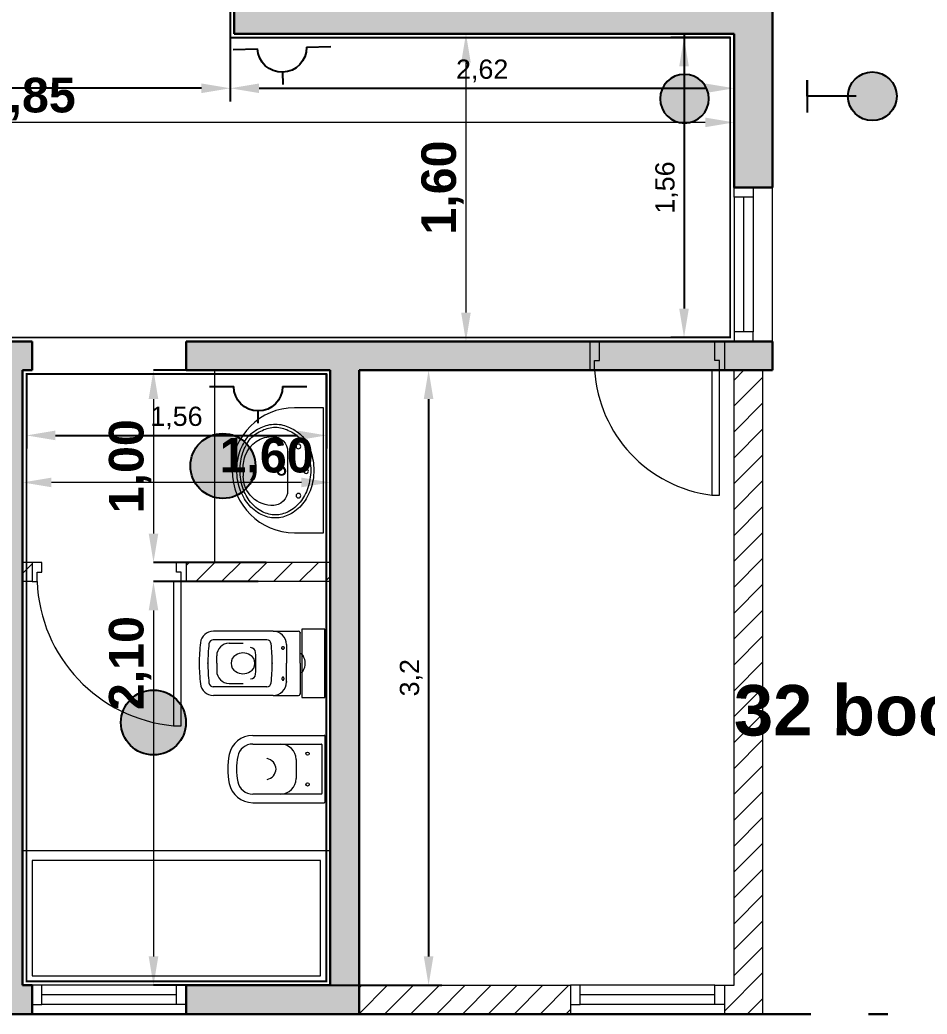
# Model space of a CAD drawing. Header units: millimetres. Extents: x 1434 to 1660, y 1457 to 1517.
# Drawn here: x 1529.64 to 1534.36, y 1487.09 to 1492.26 of the extents above; entities that cross this region are included whole.
import ezdxf

# ---------------------------------------------------------------- set-up
doc = ezdxf.new("R2010")
doc.units = ezdxf.units.MM
doc.linetypes.add('ACAD_ISO04W100', pattern=[30, 24, -3, 0, -3])
doc.linetypes.add('HIDDEN', pattern=[0.375, 0.25, -0.125])
for name, color, linetype, lineweight in [('0.1', 50, 'Continuous', 0), ('0.2', 40, 'Continuous', 20), ('0.3', 30, 'Continuous', 30), ('carpinterias', 140, 'Continuous', 9), ('cotas', 104, 'Continuous', 18), ('gris', 251, 'Continuous', 18), ('L.M.', 160, 'ACAD_ISO04W100', 30), ('madera', 35, 'Continuous', 18), ('muebles', 7, 'Continuous', 13), ('rojo muros', 232, 'Continuous', 18)]:
    doc.layers.add(name, color=color, linetype=linetype, lineweight=lineweight)
doc.layers.add('10-INST-ELEC-SIMB', color=6, linetype='Continuous')
doc.layers.add('2-Cotas Muros', color=7, linetype='Continuous')
doc.styles.add('ARIAL', font='ARIAL.TTF')
doc.styles.add('SANSSERIFBOLD', font='sasb____.pfb')
doc.styles.get("Standard").update_dxf_attribs({"font": 'ARIAL.TTF'})
doc.dimstyles.new('ISO-25', dxfattribs={"dimtxt": 2.5, "dimasz": 2.5, "dimexe": 1.25, "dimexo": 0.625, "dimtad": 1, "dimtxsty": 'Standard', "dimcen": 2.5, "dimadec": 0, "dimazin": 0, "dimtfac": 1, "dimtmove": 0, "dimatfit": 3, "dimfxl": 0, "dimarcsym": 0})
doc.dimstyles.new('mamp. cotas 1en100', dxfattribs={"dimtxt": 0.18, "dimasz": 0.15, "dimexe": 0.0685, "dimexo": 0, "dimgap": 0.03, "dimtad": 1, "dimtxsty": 'ARIAL', "dimcen": 2, "dimclrd": 250, "dimclre": 253, "dimadec": 0, "dimazin": 0, "dimtfac": 1, "dimtmove": 0, "dimatfit": 3, "dimfxl": 0, "dimarcsym": 0})

# ---------------------------------------------------------------- blocks, each defined once
blk = doc.blocks.new('i')
for p, q in [((1235.1346, 1802.349), (1235.3245, 1802.349)), ((1235.3245, 1802.349), (1235.5065, 1802.349)), ((1235.5095, 1802.346), (1235.5095, 1802.002)), ((1235.1346, 1802.304), (1235.4925, 1802.304)), ((1235.4945, 1802.302), (1235.4945, 1802.046)), ((1235.3595, 1802.224), (1235.3595, 1802.124)), ((1235.4925, 1802.044), (1235.1346, 1802.044)), ((1235.1346, 1801.999), (1235.3245, 1801.999)), ((1235.3245, 1801.999), (1235.5065, 1801.999))]:
    blk.add_line(p, q)
for centre in [(1235.4195, 1802.254), (1235.4195, 1802.094)]:
    blk.add_circle(centre, 0.0085)
for centre, radius, start, end in [((1235.1346, 1802.224), 0.125, 90, 168.5558), ((1235.5065, 1802.346), 0.003, 0, 90), ((1235.1346, 1802.224), 0.08, 90, 168.5558), ((1235.2795, 1802.224), 0.08, 0, 90), ((1235.4925, 1802.302), 0.002, 0, 90), ((1235.3815, 1802.174), 0.377, 168.5558, 191.4442), ((1235.3815, 1802.174), 0.332, 168.5558, 191.4442), ((1235.1995, 1802.1536), 0.075, 82.3942, 82.744), ((1235.1978, 1802.1714), 0.0578, 2.6193, 78.3941), ((1235.1978, 1802.1767), 0.0578, 281.6059, 357.3807), ((1235.1346, 1802.124), 0.125, 191.4442, 270), ((1235.1346, 1802.124), 0.08, 191.4442, 270), ((1235.1995, 1802.1944), 0.075, 277.256, 277.6058), ((1235.2795, 1802.124), 0.08, 270, 0), ((1235.4925, 1802.046), 0.002, 270, 0), ((1235.5065, 1802.002), 0.003, 270, 0)]:
    blk.add_arc(centre, radius, start, end)
blk = doc.blocks.new('in')
for p, q in [((1235.2759, 1801.7823), (1234.9655, 1801.7823)), ((1235.2759, 1801.7823), (1235.4083, 1801.7823)), ((1235.4164, 1801.615), (1235.4164, 1801.7741)), ((1235.2436, 1801.7374), (1234.9649, 1801.7374)), ((1235.0476, 1801.7194), (1235.1196, 1801.7194)), ((1235.3461, 1801.7121), (1235.3461, 1801.615)), ((1234.9828, 1801.615), (1234.9828, 1801.6546)), ((1234.9828, 1801.615), (1234.9828, 1801.5754)), ((1235.3461, 1801.5178), (1235.3461, 1801.615)), ((1235.4164, 1801.615), (1235.4164, 1801.4558)), ((1235.2436, 1801.4926), (1234.9649, 1801.4926)), ((1235.0476, 1801.5106), (1235.1196, 1801.5106)), ((1235.2759, 1801.4476), (1234.9655, 1801.4476)), ((1235.2759, 1801.4476), (1235.4083, 1801.4476))]:
    blk.add_line(p, q)
blk.add_lwpolyline([(1235.4256, 1801.7923), (1235.4256, 1801.4376), (1235.5455, 1801.4376), (1235.5455, 1801.7923)], close=True)
for points in [[(1235.3277, 1801.6872, -0.120573), (1235.3255, 1801.6878, -0.105064), (1235.3234, 1801.6895, -0.088664), (1235.3221, 1801.6919, -0.079761), (1235.3216, 1801.6949, -0.079761), (1235.3221, 1801.6979, -0.088664), (1235.3234, 1801.7003, -0.105064), (1235.3255, 1801.702, -0.120573), (1235.3277, 1801.7025, -0.120573)], [(1235.3277, 1801.7025, -0.135765), (1235.3296, 1801.702, -0.106933), (1235.3314, 1801.7003, -0.081683), (1235.3326, 1801.6979, -0.069843), (1235.333, 1801.6949, -0.069843), (1235.3326, 1801.6919, -0.081683), (1235.3314, 1801.6895, -0.106933), (1235.3296, 1801.6878, -0.135765), (1235.3277, 1801.6872, -0.135765)], [(1235.3277, 1801.5427, 0.120573), (1235.3255, 1801.5422, 0.105064), (1235.3234, 1801.5405, 0.088664), (1235.3221, 1801.5381, 0.079761), (1235.3216, 1801.5351, 0.079761), (1235.3221, 1801.5321, 0.088664), (1235.3234, 1801.5296, 0.105064), (1235.3255, 1801.528, 0.120573), (1235.3277, 1801.5274, 0.120573)], [(1235.3277, 1801.5274, 0.135765), (1235.3296, 1801.5279, 0.106933), (1235.3314, 1801.5296, 0.081683), (1235.3326, 1801.532, 0.069843), (1235.333, 1801.5351, 0.069843), (1235.3326, 1801.5381, 0.081683), (1235.3314, 1801.5405, 0.106933), (1235.3296, 1801.5422, 0.135765), (1235.3277, 1801.5427, 0.135765)]]:
    blk.add_lwpolyline(points, format="xyb")
for centre, radius, start, end in [((1234.9655, 1801.7145), 0.0678, 90, 173.5646), ((1235.2759, 1801.7121), 0.0702, 0, 90), ((1235.4083, 1801.7741), 0.00819, 0, 90), ((1235.8481, 1801.615), 0.9561, 173.5646, 180), ((1234.9654, 1801.7144), 0.023, 90, 173.5729), ((1235.2431, 1801.7144), 0.023, 6.4271, 90), ((1235.8463, 1801.615), 0.9094, 173.5729, 180), ((1235.0476, 1801.6546), 0.0648, 90, 180), ((1235.1585, 1801.6695), 0.027, 3.3632, 90), ((1234.2304, 1801.615), 0.9567, 0, 3.3632), ((1234.3621, 1801.615), 0.9094, 0, 6.4271), ((1235.1079, 1801.615), 0.0504, 121.4719, 180), ((1235.119, 1801.5999), 0.069, 89.562, 122.8418), ((1235.1201, 1801.5999), 0.069, 57.1582, 90.438), ((1235.1312, 1801.615), 0.0504, 0, 58.5281), ((1235.4156, 1801.6459), 0.0184, 28.8884, 87.2919), ((1235.3691, 1801.615), 0.0742, 327.5048, 32.4952), ((1235.8481, 1801.615), 0.9561, 180, 186.4354), ((1235.8463, 1801.615), 0.9094, 180, 186.4271), ((1235.0476, 1801.5754), 0.0648, 180, 270), ((1235.1079, 1801.615), 0.0504, 180, 238.5281), ((1235.119, 1801.63), 0.069, 237.1582, 270.438), ((1235.1201, 1801.63), 0.069, 269.562, 302.8418), ((1235.1312, 1801.615), 0.0504, 301.4719, 0), ((1234.2304, 1801.615), 0.9567, 356.6368, 0), ((1234.3621, 1801.615), 0.9094, 353.5729, 0), ((1235.4156, 1801.584), 0.0184, 272.7081, 331.1116), ((1235.1585, 1801.5604), 0.027, 270, 356.6368), ((1235.2759, 1801.5178), 0.0702, 270, 0), ((1234.9655, 1801.5154), 0.0678, 186.4354, 270), ((1234.9654, 1801.5155), 0.023, 186.4271, 270), ((1235.2431, 1801.5155), 0.023, 270, 353.5729), ((1235.4083, 1801.4558), 0.00819, 270, 0)]:
    blk.add_arc(centre, radius, start, end)
for p in [(1235.4164, 1801.7741), (1235.3221, 1801.6919), (1234.9369, 1801.615), (1235.2716, 1801.615), (1235.3461, 1801.5178), (1235.4164, 1801.4558)]:
    blk.add_point(p)
blk = doc.blocks.new('pil')
blk.add_line((1235.2625, 1804.1058), (1235.0625, 1804.1058))
for points in [[(1235.1665, 1803.8418, 0.080772), (1235.2637, 1803.8576, 0.089305), (1235.3419, 1803.9004, 0.110962), (1235.3886, 1803.9675, 0.119182), (1235.4065, 1804.0418, 0.119182), (1235.3886, 1804.116, 0.110962), (1235.3419, 1804.1832, 0.089305), (1235.2637, 1804.226, 0.080772), (1235.1665, 1804.2418, 0.080772), (1235.0694, 1804.226, 0.089305), (1234.9912, 1804.1832, 0.104793), (1234.9365, 1804.116, 0.119182), (1234.9185, 1804.0418, 0.119182), (1234.9365, 1803.9675, 0.104793), (1234.9912, 1803.9004, 0.089305), (1235.0694, 1803.8576, 0.080772)], [(1235.1665, 1803.8578, 0.080772), (1235.2586, 1803.8728, 0.088756), (1235.3315, 1803.9125, 0.11126), (1235.374, 1803.9742, 0.120398), (1235.3905, 1804.0418, 0.120398), (1235.374, 1804.1093, 0.11126), (1235.3315, 1804.1711, 0.088756), (1235.2586, 1804.2108, 0.080772), (1235.1665, 1804.2258, 0.080772), (1235.0745, 1804.2108, 0.089305), (1235.0012, 1804.1707, 0.104793), (1234.9507, 1804.1087, 0.119182), (1234.9345, 1804.0418, 0.119182), (1234.9507, 1803.9748, 0.104793), (1235.0012, 1803.9128, 0.089305), (1235.0745, 1803.8728, 0.080772)]]:
    blk.add_lwpolyline(points, format="xyb", close=True)
for points in [[(1235.1625, 1803.8738, -0.02495), (1235.1352, 1803.8748, -0.088119)], [(1235.1625, 1803.8738, 0.072856), (1235.2415, 1803.8842, 0.088119)]]:
    blk.add_lwpolyline(points, format="xyb")
for centre, radius in [((1235.1625, 1804.2018), 0.012), ((1235.0345, 1804.1618), 0.012), ((1235.2905, 1804.1618), 0.012), ((1235.1625, 1804.0738), 0.0219), ((1235.1625, 1804.0738), 0.0179)]:
    blk.add_circle(centre, radius)
for centre, radius, start, end in [((1235.0625, 1804.0258), 0.08, 90, 180), ((1235.2625, 1804.0258), 0.08, 0, 90), ((1235.1366, 1804.0285), 0.1538, 177.9004, 269.4552), ((1235.1885, 1804.0285), 0.1538, 290.171, 2.0996)]:
    blk.add_arc(centre, radius, start, end)
blk = doc.blocks.new('*D22')
at = {"layer": 'cotas', "color": 0, "linetype": 'Continuous', "lineweight": -2}
for p, q in [((1530.8803, 1489.3359), (1530.3358, 1489.3359)), ((1530.9226, 1487.2359), (1530.3358, 1487.2359))]:
    blk.add_line(p, q, dxfattribs=at)
at = {"layer": 'cotas', "color": 0, "linetype": 'Continuous', "lineweight": 9}
blk.add_line((1530.3358, 1489.1859), (1530.3358, 1487.3859), dxfattribs=at)
at = {"layer": 'cotas', "color": 0, "linetype": 'Continuous'}
for points in [[(1530.3108, 1489.1859), (1530.3608, 1489.1859), (1530.3358, 1489.3359)], [(1530.3108, 1487.3859), (1530.3608, 1487.3859), (1530.3358, 1487.2359)]]:
    blk.add_solid(points, dxfattribs=at)
at = {"layer": 'Defpoints', "color": 0, "linetype": 'Continuous'}
for p in [(1530.8803, 1489.3359), (1530.3358, 1487.2359), (1530.9226, 1487.2359)]:
    blk.add_point(p, dxfattribs=at)
at = {"layer": 'cotas', "linetype": 'Continuous', "insert": (1530.2142, 1488.9119), "char_height": 0.18, "attachment_point": 5, "rotation": 90, "style": 'SANSSERIFBOLD'}
blk.add_mtext('2,10', dxfattribs=at)
blk = doc.blocks.new('*D23')
at = {"layer": 'cotas', "color": 0, "linetype": 'Continuous', "lineweight": -2}
for p, q in [((1530.8803, 1490.4359), (1530.3358, 1490.4359)), ((1530.9226, 1489.4359), (1530.3358, 1489.4359))]:
    blk.add_line(p, q, dxfattribs=at)
at = {"layer": 'cotas', "color": 0, "linetype": 'Continuous', "lineweight": 9}
blk.add_line((1530.3358, 1490.2859), (1530.3358, 1489.5859), dxfattribs=at)
at = {"layer": 'cotas', "color": 0, "linetype": 'Continuous'}
for points in [[(1530.3108, 1490.2859), (1530.3608, 1490.2859), (1530.3358, 1490.4359)], [(1530.3108, 1489.5859), (1530.3608, 1489.5859), (1530.3358, 1489.4359)]]:
    blk.add_solid(points, dxfattribs=at)
at = {"layer": 'Defpoints', "color": 0, "linetype": 'Continuous'}
for p in [(1530.8803, 1490.4359), (1530.3358, 1489.4359), (1530.9226, 1489.4359)]:
    blk.add_point(p, dxfattribs=at)
at = {"layer": 'cotas', "linetype": 'Continuous', "insert": (1530.2142, 1489.9359), "char_height": 0.18, "attachment_point": 5, "rotation": 90, "style": 'SANSSERIFBOLD'}
blk.add_mtext('1,00', dxfattribs=at)
blk = doc.blocks.new('*D24')
at = {"layer": 'cotas', "color": 0, "linetype": 'Continuous', "lineweight": -2}
for p, q in [((1532.5054, 1492.1859), (1531.961, 1492.1859)), ((1532.5478, 1490.5859), (1531.961, 1490.5859))]:
    blk.add_line(p, q, dxfattribs=at)
at = {"layer": 'cotas', "color": 0, "linetype": 'Continuous', "lineweight": 9}
blk.add_line((1531.961, 1492.0359), (1531.961, 1490.7359), dxfattribs=at)
at = {"layer": 'cotas', "color": 0, "linetype": 'Continuous'}
for points in [[(1531.936, 1492.0359), (1531.986, 1492.0359), (1531.961, 1492.1859)], [(1531.936, 1490.7359), (1531.986, 1490.7359), (1531.961, 1490.5859)]]:
    blk.add_solid(points, dxfattribs=at)
at = {"layer": 'Defpoints', "color": 0, "linetype": 'Continuous'}
for p in [(1532.5054, 1492.1859), (1531.961, 1490.5859), (1532.5478, 1490.5859)]:
    blk.add_point(p, dxfattribs=at)
at = {"layer": 'cotas', "linetype": 'Continuous', "insert": (1531.8393, 1491.3859), "char_height": 0.18, "attachment_point": 5, "rotation": 90, "style": 'SANSSERIFBOLD'}
blk.add_mtext('1,60', dxfattribs=at)
blk = doc.blocks.new('*D27')
at = {"layer": 'cotas', "color": 0, "linetype": 'Continuous', "lineweight": -2}
for p, q in [((1527.5053, 1491.3859), (1527.5053, 1491.7249)), ((1533.3553, 1491.578), (1533.3553, 1491.7249))]:
    blk.add_line(p, q, dxfattribs=at)
at = {"layer": 'cotas', "color": 0, "linetype": 'Continuous', "lineweight": 9}
blk.add_line((1533.2053, 1491.7249), (1527.6553, 1491.7249), dxfattribs=at)
at = {"layer": 'cotas', "color": 0, "linetype": 'Continuous'}
for points in [[(1527.6553, 1491.7499), (1527.6553, 1491.6999), (1527.5053, 1491.7249)], [(1533.2053, 1491.7499), (1533.2053, 1491.6999), (1533.3553, 1491.7249)]]:
    blk.add_solid(points, dxfattribs=at)
at = {"layer": 'Defpoints', "color": 0, "linetype": 'Continuous'}
for p in [(1527.5053, 1491.7249), (1533.3553, 1491.578), (1527.5053, 1491.3859)]:
    blk.add_point(p, dxfattribs=at)
at = {"layer": 'cotas', "linetype": 'Continuous', "insert": (1529.6867, 1491.8465), "char_height": 0.18, "attachment_point": 5, "style": 'SANSSERIFBOLD'}
blk.add_mtext('5,85', dxfattribs=at)
blk = doc.blocks.new('*D30')
at = {"layer": 'cotas', "color": 0, "linetype": 'Continuous', "lineweight": -2}
for p, q in [((1529.6553, 1489.5868), (1529.6553, 1489.8518)), ((1531.2553, 1489.7126), (1531.2553, 1489.8518))]:
    blk.add_line(p, q, dxfattribs=at)
at = {"layer": 'cotas', "color": 0, "linetype": 'Continuous', "lineweight": 9}
blk.add_line((1531.1053, 1489.8518), (1529.8053, 1489.8518), dxfattribs=at)
at = {"layer": 'cotas', "color": 0, "linetype": 'Continuous'}
for points in [[(1529.8053, 1489.8768), (1529.8053, 1489.8268), (1529.6553, 1489.8518)], [(1531.1053, 1489.8768), (1531.1053, 1489.8268), (1531.2553, 1489.8518)]]:
    blk.add_solid(points, dxfattribs=at)
at = {"layer": 'Defpoints', "color": 0, "linetype": 'Continuous'}
for p in [(1529.6553, 1489.8518), (1531.2553, 1489.7126), (1529.6553, 1489.5868)]:
    blk.add_point(p, dxfattribs=at)
at = {"layer": 'cotas', "linetype": 'Continuous', "insert": (1530.924, 1489.9734), "char_height": 0.18, "attachment_point": 5, "style": 'SANSSERIFBOLD'}
blk.add_mtext('1,60', dxfattribs=at)
blk = doc.blocks.new('SEPLN523')
at = {"color": 0}
blk.add_line((0.0009, 0.2926), (0.0009, 0.2081), dxfattribs=at)
at = {"color": 0, "linetype": 'Continuous'}
for p, q in [((-0.3371, 0.0391), (-0.1681, 0.0391)), ((0.1699, 0.0391), (0.3389, 0.0391))]:
    blk.add_line(p, q, dxfattribs=at)
blk.add_arc((0.0009, 0.0391), 0.169, 0, 180, dxfattribs=at)
blk = doc.blocks.new('SEPLN504')
at = {"color": 0, "const_width": 0.169}
blk.add_lwpolyline([(-0.0819, 0.0121, 1), (0.0871, 0.0121, 1)], format="xyb", close=True, dxfattribs=at)
at = {"color": 0}
blk.add_circle((0.0026, 0.0121), 0.169, dxfattribs=at)
blk = doc.blocks.new('SEPLN502')
at = {"color": 0}
for p, q in [((0, 0.2535), (0, 0)), ((-0.0845, 0), (0.0845, 0)), ((0, 0), (-0.0845, 0))]:
    blk.add_line(p, q, dxfattribs=at)
at = {"color": 0, "const_width": 0.12675}
blk.add_lwpolyline([(-0.063375, 0.338, 1), (0.063375, 0.338, 1)], format="xyb", close=True, dxfattribs=at)
at = {"color": 0}
blk.add_circle((0, 0.338), 0.12675, dxfattribs=at)
blk = doc.blocks.new('*D76')
at = {"layer": '2-Cotas Muros', "color": 253, "lineweight": -2}
for p, q in [((1529.6753, 1490.4159), (1529.6753, 1490.028)), ((1531.2353, 1490.4159), (1531.2353, 1490.028))]:
    blk.add_line(p, q, dxfattribs=at)
at = {"layer": '2-Cotas Muros', "color": 250, "lineweight": -2}
blk.add_line((1529.8253, 1490.0965), (1531.0853, 1490.0965), dxfattribs=at)
at = {"layer": '2-Cotas Muros', "color": 250}
for points in [[(1529.8253, 1490.1215), (1529.8253, 1490.0715), (1529.6753, 1490.0965)], [(1531.0853, 1490.1215), (1531.0853, 1490.0715), (1531.2353, 1490.0965)]]:
    blk.add_solid(points, dxfattribs=at)
at = {"layer": 'Defpoints', "color": 0}
for p in [(1529.6753, 1490.4159), (1531.2353, 1490.4159), (1531.2353, 1490.0965)]:
    blk.add_point(p, dxfattribs=at)
at = {"layer": '2-Cotas Muros', "color": 0, "insert": (1530.4553, 1490.1866), "char_height": 0.1, "attachment_point": 5, "style": 'ARIAL'}
blk.add_mtext('1,56', dxfattribs=at)
blk = doc.blocks.new('*D77')
at = {"layer": '2-Cotas Muros', "color": 253, "lineweight": -2}
for p, q in [((1531.4053, 1490.4359), (1531.8351, 1490.4359)), ((1531.2553, 1487.2359), (1531.8351, 1487.2359))]:
    blk.add_line(p, q, dxfattribs=at)
at = {"layer": '2-Cotas Muros', "color": 250, "lineweight": -2}
blk.add_line((1531.7666, 1490.2859), (1531.7666, 1487.3859), dxfattribs=at)
at = {"layer": '2-Cotas Muros', "color": 250}
for points in [[(1531.7416, 1490.2859), (1531.7916, 1490.2859), (1531.7666, 1490.4359)], [(1531.7416, 1487.3859), (1531.7916, 1487.3859), (1531.7666, 1487.2359)]]:
    blk.add_solid(points, dxfattribs=at)
at = {"layer": 'Defpoints', "color": 0}
for p in [(1531.4053, 1490.4359), (1531.2553, 1487.2359), (1531.7666, 1487.2359)]:
    blk.add_point(p, dxfattribs=at)
at = {"layer": '2-Cotas Muros', "color": 0, "insert": (1531.6765, 1488.8359), "char_height": 0.1, "attachment_point": 5, "rotation": 90, "style": 'ARIAL'}
blk.add_mtext('3,2', dxfattribs=at)
blk = doc.blocks.new('*D78')
at = {"layer": '2-Cotas Muros', "color": 253, "lineweight": -2}
for p, q in [((1530.7353, 1492.1659), (1530.7353, 1491.8339)), ((1533.3553, 1492.1859), (1533.3553, 1491.8339))]:
    blk.add_line(p, q, dxfattribs=at)
at = {"layer": '2-Cotas Muros', "color": 250, "lineweight": -2}
blk.add_line((1530.8853, 1491.9024), (1533.2053, 1491.9024), dxfattribs=at)
at = {"layer": '2-Cotas Muros', "color": 250}
for points in [[(1530.8853, 1491.9274), (1530.8853, 1491.8774), (1530.7353, 1491.9024)], [(1533.2053, 1491.9274), (1533.2053, 1491.8774), (1533.3553, 1491.9024)]]:
    blk.add_solid(points, dxfattribs=at)
at = {"layer": 'Defpoints', "color": 0}
for p in [(1530.7353, 1492.1659), (1533.3553, 1492.1859), (1533.3553, 1491.9024)]:
    blk.add_point(p, dxfattribs=at)
at = {"layer": '2-Cotas Muros', "color": 0, "insert": (1532.0453, 1491.9925), "char_height": 0.1, "attachment_point": 5, "style": 'ARIAL'}
blk.add_mtext('2,62', dxfattribs=at)
blk = doc.blocks.new('*D79')
at = {"layer": '2-Cotas Muros', "color": 253, "lineweight": -2}
for p, q in [((1533.3353, 1492.1659), (1533.0267, 1492.1659)), ((1533.3353, 1490.6059), (1533.0267, 1490.6059))]:
    blk.add_line(p, q, dxfattribs=at)
at = {"layer": '2-Cotas Muros', "color": 250, "lineweight": -2}
blk.add_line((1533.0952, 1492.0159), (1533.0952, 1490.7559), dxfattribs=at)
at = {"layer": '2-Cotas Muros', "color": 250}
for points in [[(1533.0702, 1492.0159), (1533.1202, 1492.0159), (1533.0952, 1492.1659)], [(1533.0702, 1490.7559), (1533.1202, 1490.7559), (1533.0952, 1490.6059)]]:
    blk.add_solid(points, dxfattribs=at)
at = {"layer": 'Defpoints', "color": 0}
for p in [(1533.3353, 1492.1659), (1533.0952, 1490.6059), (1533.3353, 1490.6059)]:
    blk.add_point(p, dxfattribs=at)
at = {"layer": '2-Cotas Muros', "color": 0, "insert": (1533.0051, 1491.3859), "char_height": 0.1, "attachment_point": 5, "rotation": 90, "style": 'ARIAL'}
blk.add_mtext('1,56', dxfattribs=at)
blk = doc.blocks.new('*D80')
at = {"layer": '2-Cotas Muros', "color": 253, "lineweight": -2}
for p, q in [((1527.5253, 1492.1659), (1527.5253, 1491.8339)), ((1530.7353, 1492.1659), (1530.7353, 1491.8339))]:
    blk.add_line(p, q, dxfattribs=at)
at = {"layer": '2-Cotas Muros', "color": 250, "lineweight": -2}
blk.add_line((1530.5853, 1491.9024), (1527.6753, 1491.9024), dxfattribs=at)
at = {"layer": '2-Cotas Muros', "color": 250}
for points in [[(1527.6753, 1491.9274), (1527.6753, 1491.8774), (1527.5253, 1491.9024)], [(1530.5853, 1491.9274), (1530.5853, 1491.8774), (1530.7353, 1491.9024)]]:
    blk.add_solid(points, dxfattribs=at)
at = {"layer": 'Defpoints', "color": 0}
for p in [(1527.5253, 1492.1659), (1530.7353, 1492.1659), (1527.5253, 1491.9024)]:
    blk.add_point(p, dxfattribs=at)
at = {"layer": '2-Cotas Muros', "color": 0, "insert": (1529.1303, 1491.9925), "char_height": 0.1, "attachment_point": 5, "style": 'ARIAL'}
blk.add_mtext('3,21', dxfattribs=at)

msp = doc.modelspace()

# ---------------------------------------------------------------- hatches: boundary and pattern name
at = {"layer": 'gris'}
h = msp.add_hatch(dxfattribs=at)
h.set_pattern_fill('LINE', color=256, scale=0.03, angle=45, style=0)
h.paths.add_polyline_path([(1533.50526, 1490.4359), (1533.35526, 1490.4359), (1533.35526, 1487.2359), (1533.30526, 1487.2359), (1533.30526, 1487.0859), (1533.50526, 1487.0859)])
h.paths.add_polyline_path([(1532.50526, 1487.2359), (1531.40526, 1487.2359), (1531.40526, 1487.0859), (1532.50526, 1487.0859)])
h = msp.add_hatch(dxfattribs=at)
h.set_pattern_fill('LINE', color=10, scale=0.03, angle=45, style=0)
h.paths.add_polyline_path([(1531.25526, 1489.4359), (1530.50526, 1489.4359), (1530.50526, 1489.3359), (1531.25526, 1489.3359)])
h.paths.add_polyline_path([(1529.70526, 1489.4359), (1529.65526, 1489.4359), (1529.65526, 1489.3359), (1529.70526, 1489.3359)])
at = {"layer": 'rojo muros'}
h = msp.add_hatch(color=256, dxfattribs=at)
h.paths.add_polyline_path([(1533.05526, 1495.5359), (1532.80526, 1495.5359), (1532.80526, 1495.3359), (1532.85526, 1495.3359), (1532.85526, 1495.2859), (1533.05526, 1495.2859)])
h.paths.add_polyline_path([(1533.55526, 1490.5859), (1533.30526, 1490.5859), (1533.30526, 1490.4359), (1533.55526, 1490.4359)])
h.paths.add_polyline_path([(1533.30526, 1490.5859), (1533.25526, 1490.5859), (1533.25526, 1490.4859), (1533.28026, 1490.4859), (1533.28026, 1490.4359), (1533.30526, 1490.4359)])
h.paths.add_polyline_path([(1533.25526, 1490.5859), (1532.65526, 1490.5859), (1532.65526, 1490.4859), (1532.63026, 1490.4859), (1532.63026, 1490.4359), (1533.28026, 1490.4359), (1533.28026, 1490.4859), (1533.25526, 1490.4859)])
h.paths.add_polyline_path([(1532.65526, 1490.5859), (1532.60526, 1490.5859), (1532.60526, 1490.4359), (1532.63026, 1490.4359), (1532.63026, 1490.4859), (1532.65526, 1490.4859)])
h.paths.add_polyline_path([(1532.60526, 1490.5859), (1530.50526, 1490.5859), (1530.50526, 1490.4359), (1531.25526, 1490.4359), (1531.25526, 1487.2359), (1530.50526, 1487.2359), (1530.50526, 1487.0859), (1531.40526, 1487.0859), (1531.40526, 1490.4359), (1532.60526, 1490.4359)])
h.paths.add_polyline_path([(1529.65526, 1490.4359), (1529.70526, 1490.4359), (1529.70526, 1490.5859), (1528.35526, 1490.5859), (1528.35526, 1490.4359), (1529.50526, 1490.4359), (1529.50526, 1487.4359), (1528.78026, 1487.4359), (1528.78026, 1487.2859), (1529.50526, 1487.2859), (1529.50526, 1487.0859), (1529.70526, 1487.0859), (1529.70526, 1487.2359), (1529.65526, 1487.2359)])
h.paths.add_polyline_path([(1527.98026, 1487.4359), (1527.55526, 1487.4359), (1527.55526, 1488.4359), (1527.40526, 1488.4359), (1527.40526, 1487.2859), (1527.98026, 1487.2859)])
h.paths.add_polyline_path([(1527.55526, 1490.5859), (1523.35526, 1490.5859), (1523.35159, 1490.68136), (1523.15159, 1490.68136), (1523.15526, 1490.3859), (1527.40526, 1490.3859), (1527.40526, 1489.3359), (1527.55526, 1489.3359), (1527.55526, 1490.3859)])
h.paths.add_polyline_path([(1523.35526, 1494.4859), (1523.15526, 1494.4859), (1523.15526, 1491.48136), (1523.35159, 1491.48136)])
h.paths.add_polyline_path([(1524.10526, 1495.5359), (1523.15526, 1495.5359), (1523.15526, 1495.2859), (1523.35526, 1495.2859), (1523.35526, 1495.3359), (1524.10526, 1495.3359)])
h.paths.add_polyline_path([(1527.75526, 1495.5359), (1526.50526, 1495.5359), (1526.50526, 1495.3359), (1527.75526, 1495.3359)])
h.paths.add_polyline_path([(1530.80526, 1495.5359), (1530.15526, 1495.5359), (1530.15526, 1495.3359), (1530.80526, 1495.3359)])
h.paths.add_polyline_path([(1532.85526, 1493.21276), (1533.05526, 1493.21276), (1533.05526, 1494.7359), (1532.85526, 1494.7359)])
h.paths.add_polyline_path([(1533.55526, 1492.3359), (1530.75526, 1492.3359), (1530.75526, 1492.1859), (1533.35526, 1492.1859), (1533.35526, 1491.3859), (1533.55526, 1491.3859)])

# ---------------------------------------------------------------- linework, layer by layer
at = {"layer": '0.1'}
for p, q in [((1533.55526, 1490.5859), (1533.55526, 1491.3859)), ((1529.70526, 1487.0859), (1530.50526, 1487.0859))]:
    msp.add_line(p, q, dxfattribs=at)
at = {"layer": '0.2', "color": 10}
for p, q in [((1529.70526, 1489.4359), (1529.65526, 1489.4359)), ((1529.70526, 1489.4359), (1529.70526, 1489.3359)), ((1530.50526, 1489.4359), (1530.50526, 1489.3359)), ((1531.25526, 1489.4359), (1530.50526, 1489.4359)), ((1529.70526, 1489.3359), (1529.65526, 1489.3359)), ((1531.25526, 1489.3359), (1530.50526, 1489.3359))]:
    msp.add_line(p, q, dxfattribs=at)
at = {"layer": '0.2'}
msp.add_line((1531.25526, 1487.9359), (1529.65526, 1487.9359), dxfattribs=at)
msp.add_lwpolyline([(1531.06958, 1489.5902), (1531.21958, 1489.5902), (1531.21958, 1490.2402), (1531.06958, 1490.2402)], dxfattribs=at)
msp.add_lwpolyline([(1531.20526, 1487.8859), (1529.70526, 1487.8859), (1529.70526, 1487.2859), (1531.20526, 1487.2859)], close=True, dxfattribs=at)
msp.add_arc((1531.06958, 1489.9152), 0.325, 90, 270, dxfattribs=at)
at = {"layer": '0.3'}
for p, q in [((1530.75526, 1492.1859), (1530.75526, 1492.3359)), ((1533.55526, 1491.3859), (1533.55526, 1492.3359)), ((1533.35526, 1492.1859), (1530.75526, 1492.1859)), ((1533.35526, 1491.3859), (1533.35526, 1492.1859)), ((1533.55526, 1491.3859), (1533.35526, 1491.3859)), ((1529.70526, 1490.5859), (1528.35526, 1490.5859)), ((1529.70526, 1490.4359), (1529.70526, 1490.5859)), ((1533.55526, 1490.5859), (1530.50526, 1490.5859)), ((1530.50526, 1490.5859), (1530.50526, 1490.4359)), ((1533.55526, 1490.4359), (1533.55526, 1490.5859)), ((1529.70526, 1490.4359), (1529.65526, 1490.4359)), ((1529.65526, 1487.2359), (1529.65526, 1490.4359)), ((1531.25526, 1490.4359), (1530.50526, 1490.4359)), ((1531.25526, 1487.2359), (1531.25526, 1490.4359)), ((1533.55526, 1490.4359), (1531.40526, 1490.4359)), ((1531.40526, 1487.0859), (1531.40526, 1490.4359)), ((1529.70526, 1487.2359), (1529.65526, 1487.2359)), ((1529.70526, 1487.2359), (1529.70526, 1487.0859)), ((1531.25526, 1487.2359), (1530.50526, 1487.2359)), ((1530.50526, 1487.2359), (1530.50526, 1487.0859)), ((1529.50526, 1487.0859), (1529.70526, 1487.0859)), ((1531.40526, 1487.0859), (1530.50526, 1487.0859))]:
    msp.add_line(p, q, dxfattribs=at)
at = {"layer": '2-Cotas Muros', "color": 26, "linetype": 'HIDDEN', "ltscale": 0.8, "const_width": 0.01}
for points in [[(1527.52526, 1495.3159), (1527.52526, 1490.6059), (1533.33526, 1490.6059), (1533.33526, 1492.1659), (1530.73526, 1492.1659), (1530.73526, 1492.3559), (1532.83526, 1492.3559), (1532.83526, 1495.3159)], [(1529.67526, 1490.4159), (1531.23526, 1490.4159), (1531.23526, 1487.2559), (1529.67526, 1487.2559)]]:
    msp.add_lwpolyline(points, close=True, dxfattribs=at)
at = {"layer": 'carpinterias'}
for p, q in [((1533.35526, 1491.3359), (1533.35526, 1490.6359)), ((1533.40526, 1491.3359), (1533.40526, 1490.6359)), ((1533.45526, 1491.3359), (1533.45526, 1490.6359)), ((1530.45526, 1487.2359), (1529.75526, 1487.2359)), ((1530.45526, 1487.1859), (1529.75526, 1487.1859)), ((1530.45526, 1487.1359), (1529.75526, 1487.1359))]:
    msp.add_line(p, q, dxfattribs=at)
for points in [[(1533.35526, 1491.3359), (1533.35526, 1491.3859), (1533.45526, 1491.3859), (1533.45526, 1491.3359)], [(1533.35526, 1490.6359), (1533.35526, 1490.5859), (1533.45526, 1490.5859), (1533.45526, 1490.6359)], [(1529.75526, 1487.2359), (1529.70526, 1487.2359), (1529.70526, 1487.1359), (1529.75526, 1487.1359)], [(1530.45526, 1487.2359), (1530.50526, 1487.2359), (1530.50526, 1487.1359), (1530.45526, 1487.1359)]]:
    msp.add_lwpolyline(points, close=True, dxfattribs=at)
at = {"layer": 'gris'}
for p, q in [((1533.35526, 1487.2359), (1533.35526, 1490.4359)), ((1533.50526, 1487.0859), (1533.50526, 1490.4359)), ((1531.40526, 1487.2359), (1532.50526, 1487.2359)), ((1532.50526, 1487.2359), (1532.50526, 1487.0859)), ((1533.25526, 1487.2359), (1532.55526, 1487.2359)), ((1533.30526, 1487.2359), (1533.30526, 1487.0859)), ((1533.30526, 1487.2359), (1533.35526, 1487.2359)), ((1533.25526, 1487.1859), (1532.55526, 1487.1859)), ((1533.25526, 1487.1359), (1532.55526, 1487.1359)), ((1531.40526, 1487.0859), (1532.50526, 1487.0859)), ((1532.50526, 1487.0859), (1533.30526, 1487.0859)), ((1533.50526, 1487.0859), (1533.30526, 1487.0859))]:
    msp.add_line(p, q, dxfattribs=at)
for points in [[(1532.60526, 1490.5859), (1532.60526, 1490.4359), (1532.63026, 1490.4359), (1532.63026, 1490.4859), (1532.65526, 1490.4859), (1532.65526, 1490.5859), (1532.60526, 1490.5859)], [(1533.30526, 1490.5859), (1533.30526, 1490.4359), (1533.28026, 1490.4359), (1533.28026, 1490.4859), (1533.25526, 1490.4859), (1533.25526, 1490.5859), (1533.30526, 1490.5859)]]:
    msp.add_lwpolyline(points, dxfattribs=at)
for points in [[(1533.28026, 1489.7859), (1533.28026, 1490.4359), (1533.24026, 1490.4359), (1533.24026, 1489.7859)], [(1532.55526, 1487.2359), (1532.50526, 1487.2359), (1532.50526, 1487.1359), (1532.55526, 1487.1359)], [(1533.25526, 1487.2359), (1533.30526, 1487.2359), (1533.30526, 1487.1359), (1533.25526, 1487.1359)]]:
    msp.add_lwpolyline(points, close=True, dxfattribs=at)
msp.add_arc((1533.32789, 1490.47938), 0.69899, 183.56596, 262.79743, dxfattribs=at)
at = {"layer": 'L.M.', "color": 253, "ltscale": 0.1}
msp.add_line((1539.95526, 1487.0859), (1517.95526, 1487.0859), dxfattribs=at)
at = {"layer": 'madera'}
msp.add_line((1530.65526, 1489.4359), (1530.65526, 1490.4359), dxfattribs=at)
for points in [[(1529.70526, 1489.4359), (1529.70526, 1489.3359), (1529.73026, 1489.3359), (1529.73026, 1489.3859), (1529.75526, 1489.3859), (1529.75526, 1489.4359), (1529.70526, 1489.4359)], [(1530.50526, 1489.4359), (1530.50526, 1489.3359), (1530.48026, 1489.3359), (1530.48026, 1489.3859), (1530.45526, 1489.3859), (1530.45526, 1489.4359), (1530.50526, 1489.4359)]]:
    msp.add_lwpolyline(points, dxfattribs=at)
msp.add_lwpolyline([(1530.48026, 1488.5859), (1530.48026, 1489.3359), (1530.44026, 1489.3359), (1530.44026, 1488.5859)], close=True, dxfattribs=at)
msp.add_arc((1530.51448, 1489.36724), 0.78485, 182.28785, 264.57344, dxfattribs=at)

# ---------------------------------------------------------------- block references
at = {"layer": '10-INST-ELEC-SIMB', "xscale": -1, "rotation": 179.9999999999349}
msp.add_blockref('SEPLN502', (1533.09751, 1492.1859), dxfattribs=at)
at = {"layer": '10-INST-ELEC-SIMB', "xscale": -0.75, "yscale": 0.75, "zscale": 0.75}
for p, rotation in [((1531.00262, 1492.14166), 181.7891849151309), ((1530.87976, 1490.37985), 180)]:
    msp.add_blockref('SEPLN523', p, dxfattribs=dict(at, rotation=rotation))
at = {"layer": '10-INST-ELEC-SIMB', "rotation": 270}
msp.add_blockref('SEPLN502', (1533.7365, 1491.8609), dxfattribs=at)
at = {"layer": '10-INST-ELEC-SIMB'}
for p in [(1530.6943, 1489.92535), (1530.33315, 1488.59091)]:
    msp.add_blockref('SEPLN504', p, dxfattribs=at)
at = {"layer": 'muebles', "xscale": -1, "rotation": 270}
msp.add_blockref('pil', (-273.0722, 254.74865), dxfattribs=at)
at = {"layer": 'muebles'}
for name, p in [('in', (295.68177, -312.70407)), ('i', (295.71771, -313.81313))]:
    msp.add_blockref(name, p, dxfattribs=at)

# ---------------------------------------------------------------- texts
at = {"layer": '10-INST-ELEC-SIMB', "linetype": 'Continuous', "style": 'SANSSERIFBOLD'}
msp.add_text('32 bocas', height=0.2625, dxfattribs=at).set_placement((1533.35468, 1488.53552))

# ---------------------------------------------------------------- dimensions: what is measured, and where the dimension line sits
at = {"layer": '2-Cotas Muros', "color": 2}
for base, p1, p2, picture, middle in [((1527.52526, 1491.90239), (1530.73526, 1492.1659), (1527.52526, 1492.1659), '*D80', (1529.13026, 1491.99249)), ((1533.35526, 1491.90239), (1530.73526, 1492.1659), (1533.35526, 1492.1859), '*D78', (1532.04526, 1491.99249)), ((1531.23526, 1490.09651), (1529.67526, 1490.4159), (1531.23526, 1490.4159), '*D76', (1530.45526, 1490.1866))]:
    dim = msp.add_linear_dim(base=base, p1=p1, p2=p2, dimstyle='mamp. cotas 1en100', override={"dimtxt": 0.1}, dxfattribs=at)
    dim.commit()
    dim.dimension.update_dxf_attribs({"geometry": picture, "text_midpoint": middle})
for base, p1, p2, picture, middle in [((1533.09517, 1490.6059), (1533.33526, 1492.1659), (1533.33526, 1490.6059), '*D79', (1533.00508, 1491.3859)), ((1531.76657, 1487.2359), (1531.40526, 1490.4359), (1531.25526, 1487.2359), '*D77', (1531.67648, 1488.8359))]:
    dim = msp.add_linear_dim(base=base, p1=p1, p2=p2, angle=90, dimstyle='mamp. cotas 1en100', override={"dimtxt": 0.1}, dxfattribs=at)
    dim.commit()
    dim.dimension.update_dxf_attribs({"geometry": picture, "text_midpoint": middle})
at = {"layer": 'cotas', "linetype": 'Continuous'}
for base, p1, p2, picture, middle in [((1531.96095, 1490.5859), (1532.50542, 1492.1859), (1532.54778, 1490.5859), '*D24', (1531.96095, 1491.3859)), ((1530.33579, 1489.4359), (1530.88026, 1490.4359), (1530.92261, 1489.4359), '*D23', (1530.33579, 1489.9359)), ((1530.33579, 1487.2359), (1530.88026, 1489.3359), (1530.92261, 1487.2359), '*D22', (1530.33579, 1488.91192))]:
    dim = msp.add_linear_dim(base=base, p1=p1, p2=p2, angle=90, dimstyle='ISO-25', override={"dimtxt": 0.18, "dimasz": 0.15, "dimexe": 0, "dimexo": 0, "dimgap": 0.01, "dimzin": 0, "dimtxsty": 'SANSSERIFBOLD', "dimclrt": 256, "dimlwd": 9}, dxfattribs=at)
    dim.commit()
    dim.dimension.update_dxf_attribs({"geometry": picture, "text_midpoint": middle, "dimtype": 160})
for base, p1, p2, picture, middle in [((1527.50526, 1491.7249), (1533.35526, 1491.57799), (1527.50526, 1491.3859), '*D27', (1529.68666, 1491.7249)), ((1529.65526, 1489.85184), (1531.25526, 1489.71257), (1529.65526, 1489.58679), '*D30', (1530.92398, 1489.85184))]:
    dim = msp.add_linear_dim(base=base, p1=p1, p2=p2, dimstyle='ISO-25', override={"dimtxt": 0.18, "dimasz": 0.15, "dimexe": 0, "dimexo": 0, "dimgap": 0.01, "dimzin": 0, "dimtxsty": 'SANSSERIFBOLD', "dimclrt": 256, "dimlwd": 9}, dxfattribs=at)
    dim.commit()
    dim.dimension.update_dxf_attribs({"geometry": picture, "text_midpoint": middle, "dimtype": 160})

doc.saveas('drawing.dxf')
